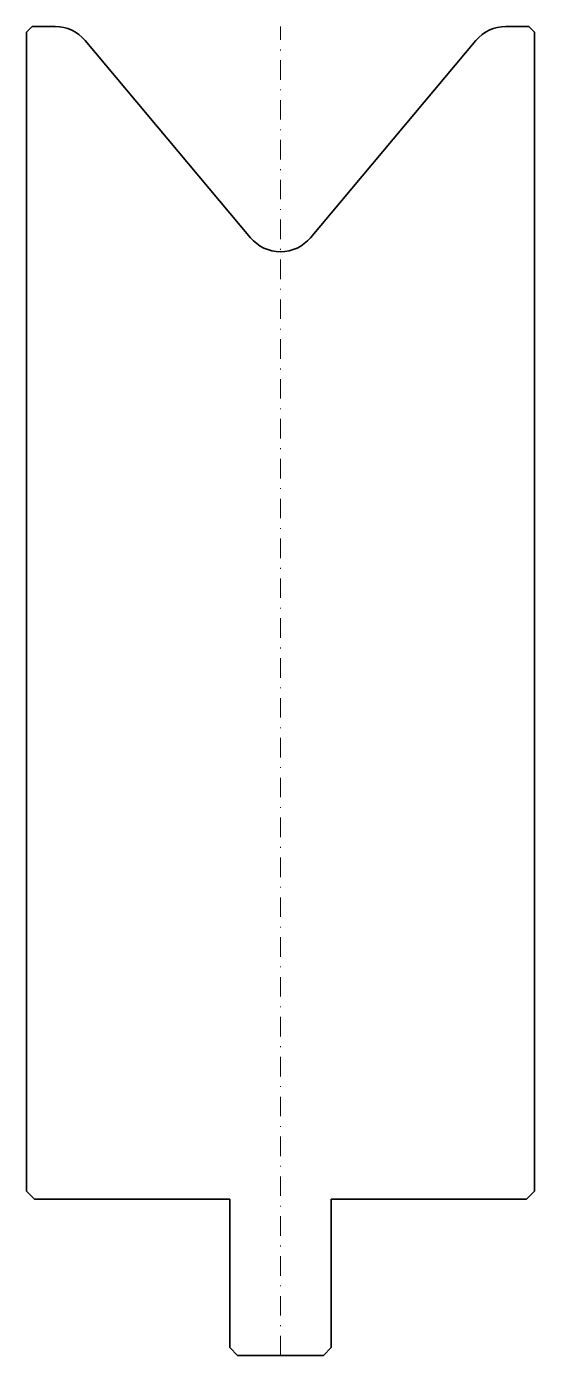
# Model space of a CAD drawing. Header units: millimetres. Extents: x -32 to 33, y -170 to 0.
import ezdxf

# ---------------------------------------------------------------- set-up
doc = ezdxf.new("R2010")
doc.units = ezdxf.units.MM
doc.header["$LTSCALE"] = 5
doc.linetypes.add('AUSGEZOGEN', pattern=[0])
doc.linetypes.add('DASHDOT', pattern=[1, 0.5, -0.25, 0, -0.25])
doc.layers.add('2', color=7, linetype='Continuous')

msp = doc.modelspace()

# ---------------------------------------------------------------- linework, layer by layer
at = {"layer": '2', "color": 7, "linetype": 'AUSGEZOGEN', "lineweight": 35}
for p, q in [((-31.8, 0), (-32.5, -0.7)), ((-28.83, 0), (-31.8, 0)), ((31.8, 0), (28.83, 0)), ((32.5, -0.7), (31.8, 0)), ((-32.5, -0.7), (-32.5, -149)), ((32.5, -149), (32.5, -0.7)), ((-3.83, -27.02), (-25, -1.79)), ((25, -1.79), (3.83, -27.02)), ((-32.5, -149), (-31.5, -150)), ((31.5, -150), (32.5, -149)), ((-31.5, -150), (-6.5, -150)), ((-6.5, -150), (-6.5, -169)), ((6.5, -169), (6.5, -150)), ((6.5, -150), (31.5, -150)), ((-6.5, -169), (-5.5, -170)), ((-5.5, -170), (5.5, -170)), ((5.5, -170), (6.5, -169))]:
    msp.add_line(p, q, dxfattribs=at)
at = {"layer": '2', "color": 7, "linetype": 'DASHDOT', "lineweight": 18}
msp.add_line((0, -170), (0, 0), dxfattribs=at)
at = {"layer": '2', "color": 7, "linetype": 'AUSGEZOGEN', "lineweight": 35}
for centre, start, end in [((-28.83, -5), 40, 90), ((28.83, -5), 90, 140), ((0, -23.8), 220, 320)]:
    msp.add_arc(centre, 5, start, end, dxfattribs=at)

doc.saveas('drawing.dxf')
